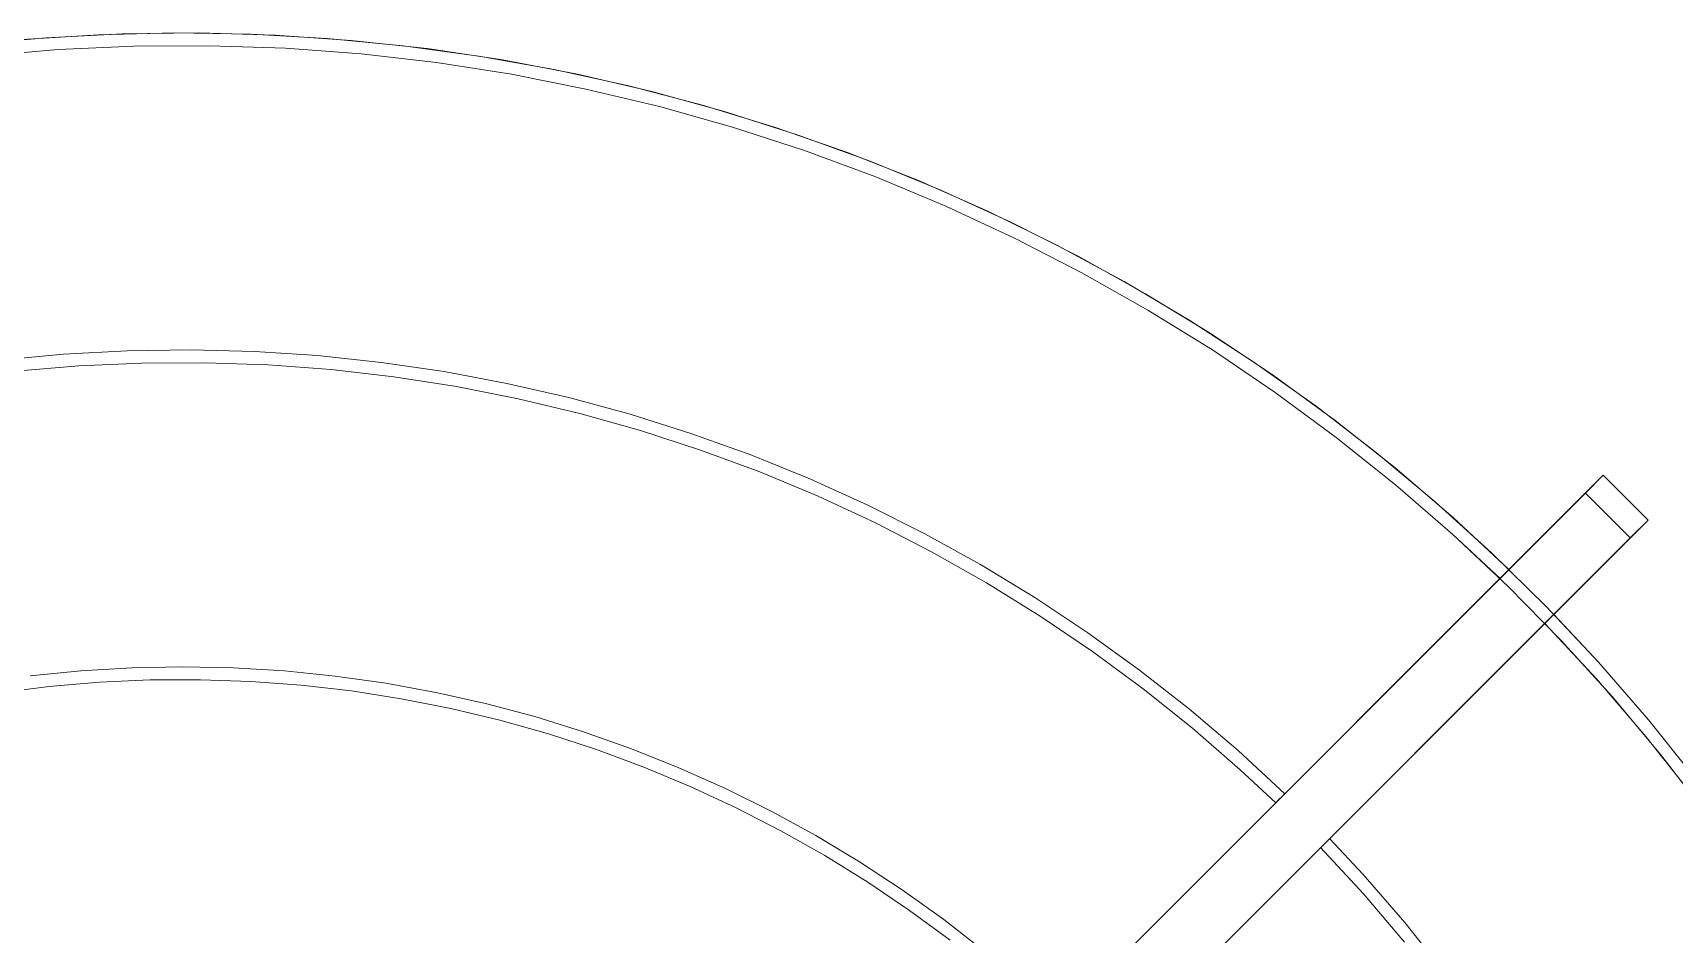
# Model space of a CAD drawing. Header units: millimetres. Extents: x -22227 to 20164, y 15335 to 61747.
# Drawn here: x -6296.9 to -6038.1, y 61405.8 to 61547.9 of the extents above; entities that cross this region are included whole.
import ezdxf

# ---------------------------------------------------------------- set-up
doc = ezdxf.new("R2010")
doc.units = ezdxf.units.MM
doc.layers.add('M-EQPM', color=7, linetype='Continuous', lineweight=5)

# ---------------------------------------------------------------- blocks, each defined once
blk = doc.blocks.new('DanNong_VRV - OD-A-1-1235631-MẶT BẰNG BỐ TRÍ THIẾT BỊ')
at = {"layer": 'M-EQPM'}
for p, q in [((-410.68, 227.11), (-218.35, 419.45)), ((-218.35, 419.45), (-221.18, 416.62)), ((-218.35, 419.45), (-211.28, 412.38)), ((-218.35, 419.45), (-211.28, 412.38)), ((-221.18, 416.62), (-410.68, 227.11)), ((-221.18, 416.62), (-214.1, 409.55)), ((-221.18, 416.62), (-214.1, 409.55)), ((-211.28, 412.38), (-403.61, 220.04)), ((-214.1, 409.55), (-211.28, 412.38)), ((-403.61, 220.04), (-214.1, 409.55))]:
    blk.add_line(p, q, dxfattribs=at)
at = {"layer": 'M-EQPM', "flags": 128}
for points in [[(-203.72, 371.48), (-211.24, 380.89), (-219.13, 389.98), (-227.38, 398.75), (-235.97, 407.19), (-244.89, 415.27), (-254.13, 422.99), (-263.66, 430.34), (-273.49, 437.29), (-283.58, 443.85), (-293.93, 450), (-304.52, 455.74), (-315.33, 461.04), (-326.34, 465.91), (-337.54, 470.33), (-348.9, 474.3), (-360.42, 477.81), (-372.06, 480.87), (-383.82, 483.45), (-395.68, 485.56), (-407.6, 487.19), (-419.59, 488.35), (-431.61, 489.03), (-443.65, 489.22), (-455.68, 488.93), (-467.7, 488.17)], [(-203.72, 371.48), (-211.24, 380.89), (-219.13, 389.98), (-227.38, 398.75), (-235.97, 407.19), (-244.89, 415.27), (-254.13, 422.99), (-263.66, 430.34), (-273.49, 437.29), (-283.58, 443.85), (-293.93, 450), (-304.52, 455.74), (-315.33, 461.04), (-326.34, 465.91), (-337.54, 470.33), (-348.9, 474.3), (-360.42, 477.81), (-372.06, 480.87), (-383.82, 483.45), (-395.68, 485.56), (-407.6, 487.19), (-419.59, 488.35), (-431.61, 489.03), (-443.65, 489.22), (-455.68, 488.93), (-467.7, 488.17)], [(-233.23, 404.57), (-242.04, 412.76), (-251.18, 420.6), (-260.63, 428.06), (-270.37, 435.15), (-280.38, 441.83), (-290.65, 448.11), (-301.16, 453.98), (-311.9, 459.42), (-322.85, 464.42), (-333.99, 468.98), (-345.31, 473.1), (-356.78, 476.76), (-368.39, 479.96), (-380.11, 482.69), (-391.94, 484.95), (-403.84, 486.73), (-415.81, 488.04), (-427.82, 488.86), (-439.86, 489.21), (-451.89, 489.08), (-463.92, 488.46), (-475.91, 487.36)], [(-473.96, 485.56), (-462.04, 486.58), (-450.09, 487.13), (-438.13, 487.19), (-426.18, 486.78), (-414.26, 485.89), (-402.38, 484.52), (-390.56, 482.68), (-378.83, 480.36), (-367.19, 477.58), (-355.68, 474.34), (-344.31, 470.64), (-333.1, 466.49), (-322.06, 461.89), (-311.21, 456.85), (-300.57, 451.39), (-290.16, 445.5), (-279.99, 439.21), (-270.09, 432.51), (-260.46, 425.42), (-251.12, 417.95), (-242.08, 410.11), (-234.64, 403.15)], [(-473.96, 485.56), (-462.04, 486.58), (-450.09, 487.13), (-438.13, 487.19), (-426.18, 486.78), (-414.26, 485.89), (-402.38, 484.52), (-390.56, 482.68), (-378.83, 480.36), (-367.19, 477.58), (-355.68, 474.34), (-344.31, 470.64), (-333.1, 466.49), (-322.06, 461.89), (-311.21, 456.85), (-300.57, 451.39), (-290.16, 445.5), (-279.99, 439.21), (-270.09, 432.51), (-260.46, 425.42), (-251.12, 417.95), (-242.08, 410.11), (-233.37, 401.92), (-224.99, 393.38), (-216.96, 384.52), (-209.29, 375.35), (-202, 365.87)], [(-473.96, 485.56), (-462.04, 486.58), (-450.09, 487.13), (-438.13, 487.19), (-426.18, 486.78), (-414.26, 485.89), (-402.38, 484.52), (-390.56, 482.68), (-378.83, 480.36), (-367.19, 477.58), (-355.68, 474.34), (-344.31, 470.64), (-333.1, 466.49), (-322.06, 461.89), (-311.21, 456.85), (-300.57, 451.39), (-290.16, 445.5), (-279.99, 439.21), (-270.09, 432.51), (-260.46, 425.42), (-251.12, 417.95), (-242.08, 410.11), (-233.37, 401.92), (-224.99, 393.38), (-216.96, 384.52), (-209.29, 375.35), (-202, 365.87)], [(-268.59, 369.21), (-275.96, 376.02), (-283.61, 382.53), (-291.5, 388.72), (-299.64, 394.6), (-308.01, 400.15), (-316.59, 405.36), (-325.38, 410.22), (-334.35, 414.73), (-343.49, 418.87), (-352.79, 422.64), (-362.24, 426.04), (-371.81, 429.06), (-381.5, 431.7), (-391.29, 433.94), (-401.15, 435.79), (-411.09, 437.25), (-421.07, 438.31), (-431.09, 438.96), (-441.13, 439.22), (-451.16, 439.07), (-461.19, 438.53), (-471.18, 437.58)], [(-468.7, 435.84), (-458.77, 436.69), (-448.82, 437.14), (-438.86, 437.2), (-428.91, 436.85), (-418.98, 436.11), (-409.09, 434.97), (-399.24, 433.44), (-389.47, 431.51), (-379.79, 429.2), (-370.2, 426.5), (-360.73, 423.41), (-351.39, 419.96), (-342.2, 416.13), (-333.16, 411.93), (-324.3, 407.38), (-315.63, 402.48), (-307.17, 397.24), (-298.92, 391.66), (-290.9, 385.75), (-283.12, 379.53), (-275.6, 373), (-270, 367.79)], [(-227.57, 396.08), (-219.43, 387.32), (-211.65, 378.24), (-204.23, 368.86), (-197.2, 359.19), (-190.56, 349.24), (-184.32, 339.04)], [(-183.5, 341.58), (-189.84, 351.82), (-196.58, 361.79), (-203.72, 371.48), (-211.24, 380.89), (-219.13, 389.98), (-226.15, 397.5)], [(-316.03, 344.45), (-322.38, 349.38), (-328.92, 354.06), (-335.64, 358.47), (-342.54, 362.6), (-349.59, 366.46), (-356.79, 370.03), (-364.13, 373.32), (-371.6, 376.3), (-379.17, 378.99), (-386.85, 381.37), (-394.62, 383.44), (-402.47, 385.2), (-410.37, 386.64), (-418.33, 387.76), (-426.33, 388.57), (-434.36, 389.06), (-442.4, 389.22), (-450.43, 389.07), (-458.46, 388.59), (-466.46, 387.79)], [(-471.33, 385.12), (-463.44, 386.12), (-455.5, 386.8), (-447.55, 387.16), (-439.59, 387.2), (-431.64, 386.93), (-423.7, 386.33), (-415.8, 385.42), (-407.93, 384.2), (-400.12, 382.66), (-392.38, 380.81), (-384.72, 378.65), (-377.15, 376.19), (-369.69, 373.42), (-362.34, 370.36), (-355.12, 367.01), (-348.04, 363.37), (-341.11, 359.46), (-334.34, 355.26), (-327.75, 350.81), (-321.34, 346.09)], [(-262.93, 360.72), (-256.18, 353.4), (-249.72, 345.82)], [(-243.38, 341.04), (-249.65, 348.88), (-256.23, 356.47), (-261.52, 362.14)]]:
    blk.add_lwpolyline(points, dxfattribs=at)
at = {"layer": 'M-EQPM'}
for points in [[(-234.64, 403.15), (-234.64, 403.15), (-234.62, 403.18), (-234.51, 403.28), (-234.36, 403.44), (-234.16, 403.64), (-233.93, 403.86), (-233.71, 404.08), (-233.51, 404.28), (-233.35, 404.44), (-233.25, 404.54), (-233.23, 404.57), (-233.23, 404.57)], [(-233.23, 404.57), (-233.23, 404.57), (-233.25, 404.54), (-233.35, 404.44), (-233.51, 404.28), (-233.71, 404.08), (-233.93, 403.86), (-234.16, 403.64), (-234.36, 403.44), (-234.51, 403.28), (-234.62, 403.18), (-234.64, 403.15), (-234.64, 403.15)], [(-226.15, 397.5), (-226.16, 397.5), (-226.18, 397.47), (-226.28, 397.37), (-226.44, 397.21), (-226.64, 397.01), (-226.86, 396.79), (-227.08, 396.57), (-227.28, 396.37), (-227.44, 396.21), (-227.55, 396.11), (-227.57, 396.08), (-227.57, 396.08)], [(-227.57, 396.08), (-227.57, 396.08), (-227.55, 396.11), (-227.44, 396.21), (-227.28, 396.37), (-227.08, 396.57), (-226.86, 396.79), (-226.64, 397.01), (-226.44, 397.21), (-226.28, 397.37), (-226.18, 397.47), (-226.16, 397.5), (-226.15, 397.5)], [(-268.59, 369.21), (-268.59, 369.21), (-268.61, 369.18), (-268.71, 369.08), (-268.87, 368.92), (-269.07, 368.72), (-269.29, 368.5), (-269.52, 368.28), (-269.72, 368.08), (-269.88, 367.92), (-269.98, 367.82), (-270, 367.79), (-270, 367.79)], [(-270, 367.79), (-270, 367.79), (-269.98, 367.82), (-269.88, 367.92), (-269.72, 368.08), (-269.52, 368.28), (-269.29, 368.5), (-269.07, 368.72), (-268.87, 368.92), (-268.71, 369.08), (-268.61, 369.18), (-268.59, 369.21), (-268.59, 369.21)], [(-262.93, 360.72), (-262.93, 360.72), (-262.91, 360.74), (-262.8, 360.85), (-262.65, 361.01), (-262.45, 361.21), (-262.22, 361.43), (-262, 361.65), (-261.8, 361.85), (-261.64, 362.01), (-261.54, 362.11), (-261.52, 362.14), (-261.52, 362.14)], [(-261.52, 362.14), (-261.52, 362.14), (-261.54, 362.11), (-261.64, 362.01), (-261.8, 361.85), (-262, 361.65), (-262.22, 361.43), (-262.45, 361.21), (-262.65, 361.01), (-262.8, 360.85), (-262.91, 360.74), (-262.93, 360.72), (-262.93, 360.72)]]:
    blk.add_open_spline(points, degree=3, dxfattribs=at)
blk = doc.blocks.new('DanNong_VRV - OD-A-1-V165-MẶT BẰNG BỐ TRÍ THIẾT BỊ')
at = {"layer": 'M-EQPM'}
for p, q in [((-410.68, 227.11), (-218.35, 419.45)), ((-218.35, 419.45), (-221.18, 416.62)), ((-218.35, 419.45), (-211.28, 412.38)), ((-218.35, 419.45), (-211.28, 412.38)), ((-221.18, 416.62), (-410.68, 227.11)), ((-221.18, 416.62), (-214.1, 409.55)), ((-221.18, 416.62), (-214.1, 409.55)), ((-211.28, 412.38), (-403.61, 220.04)), ((-214.1, 409.55), (-211.28, 412.38)), ((-403.61, 220.04), (-214.1, 409.55))]:
    blk.add_line(p, q, dxfattribs=at)
at = {"layer": 'M-EQPM', "flags": 128}
for points in [[(-203.72, 371.48), (-211.24, 380.89), (-219.13, 389.98), (-227.38, 398.75), (-235.97, 407.19), (-244.89, 415.27), (-254.13, 422.99), (-263.66, 430.34), (-273.49, 437.29), (-283.58, 443.85), (-293.93, 450), (-304.52, 455.74), (-315.33, 461.04), (-326.34, 465.91), (-337.54, 470.33), (-348.9, 474.3), (-360.42, 477.81), (-372.06, 480.87), (-383.82, 483.45), (-395.68, 485.56), (-407.6, 487.19), (-419.59, 488.35), (-431.61, 489.03), (-443.65, 489.22), (-455.68, 488.93), (-467.7, 488.17)], [(-203.72, 371.48), (-211.24, 380.89), (-219.13, 389.98), (-227.38, 398.75), (-235.97, 407.19), (-244.89, 415.27), (-254.13, 422.99), (-263.66, 430.34), (-273.49, 437.29), (-283.58, 443.85), (-293.93, 450), (-304.52, 455.74), (-315.33, 461.04), (-326.34, 465.91), (-337.54, 470.33), (-348.9, 474.3), (-360.42, 477.81), (-372.06, 480.87), (-383.82, 483.45), (-395.68, 485.56), (-407.6, 487.19), (-419.59, 488.35), (-431.61, 489.03), (-443.65, 489.22), (-455.68, 488.93), (-467.7, 488.17)], [(-233.23, 404.57), (-242.04, 412.76), (-251.18, 420.6), (-260.63, 428.06), (-270.37, 435.15), (-280.38, 441.83), (-290.65, 448.11), (-301.16, 453.98), (-311.9, 459.42), (-322.85, 464.42), (-333.99, 468.98), (-345.31, 473.1), (-356.78, 476.76), (-368.39, 479.96), (-380.11, 482.69), (-391.94, 484.95), (-403.84, 486.73), (-415.81, 488.04), (-427.82, 488.86), (-439.86, 489.21), (-451.89, 489.08), (-463.92, 488.46), (-475.91, 487.36)], [(-473.96, 485.56), (-462.04, 486.58), (-450.09, 487.13), (-438.13, 487.19), (-426.18, 486.78), (-414.26, 485.89), (-402.38, 484.52), (-390.56, 482.68), (-378.83, 480.36), (-367.19, 477.58), (-355.68, 474.34), (-344.31, 470.64), (-333.1, 466.49), (-322.06, 461.89), (-311.21, 456.85), (-300.57, 451.39), (-290.16, 445.5), (-279.99, 439.21), (-270.09, 432.51), (-260.46, 425.42), (-251.12, 417.95), (-242.08, 410.11), (-234.64, 403.15)], [(-473.96, 485.56), (-462.04, 486.58), (-450.09, 487.13), (-438.13, 487.19), (-426.18, 486.78), (-414.26, 485.89), (-402.38, 484.52), (-390.56, 482.68), (-378.83, 480.36), (-367.19, 477.58), (-355.68, 474.34), (-344.31, 470.64), (-333.1, 466.49), (-322.06, 461.89), (-311.21, 456.85), (-300.57, 451.39), (-290.16, 445.5), (-279.99, 439.21), (-270.09, 432.51), (-260.46, 425.42), (-251.12, 417.95), (-242.08, 410.11), (-233.37, 401.92), (-224.99, 393.38), (-216.96, 384.52), (-209.29, 375.35), (-202, 365.87)], [(-473.96, 485.56), (-462.04, 486.58), (-450.09, 487.13), (-438.13, 487.19), (-426.18, 486.78), (-414.26, 485.89), (-402.38, 484.52), (-390.56, 482.68), (-378.83, 480.36), (-367.19, 477.58), (-355.68, 474.34), (-344.31, 470.64), (-333.1, 466.49), (-322.06, 461.89), (-311.21, 456.85), (-300.57, 451.39), (-290.16, 445.5), (-279.99, 439.21), (-270.09, 432.51), (-260.46, 425.42), (-251.12, 417.95), (-242.08, 410.11), (-233.37, 401.92), (-224.99, 393.38), (-216.96, 384.52), (-209.29, 375.35), (-202, 365.87)], [(-268.59, 369.21), (-275.96, 376.02), (-283.61, 382.53), (-291.5, 388.72), (-299.64, 394.6), (-308.01, 400.15), (-316.59, 405.36), (-325.38, 410.22), (-334.35, 414.73), (-343.49, 418.87), (-352.79, 422.64), (-362.24, 426.04), (-371.81, 429.06), (-381.5, 431.7), (-391.29, 433.94), (-401.15, 435.79), (-411.09, 437.25), (-421.07, 438.31), (-431.09, 438.96), (-441.13, 439.22), (-451.16, 439.07), (-461.19, 438.53), (-471.18, 437.58)], [(-468.7, 435.84), (-458.77, 436.69), (-448.82, 437.14), (-438.86, 437.2), (-428.91, 436.85), (-418.98, 436.11), (-409.09, 434.97), (-399.24, 433.44), (-389.47, 431.51), (-379.79, 429.2), (-370.2, 426.5), (-360.73, 423.41), (-351.39, 419.96), (-342.2, 416.13), (-333.16, 411.93), (-324.3, 407.38), (-315.63, 402.48), (-307.17, 397.24), (-298.92, 391.66), (-290.9, 385.75), (-283.12, 379.53), (-275.6, 373), (-270, 367.79)], [(-227.57, 396.08), (-219.43, 387.32), (-211.65, 378.24), (-204.23, 368.86), (-197.2, 359.19), (-190.56, 349.24), (-184.32, 339.04)], [(-183.5, 341.58), (-189.84, 351.82), (-196.58, 361.79), (-203.72, 371.48), (-211.24, 380.89), (-219.13, 389.98), (-226.15, 397.5)], [(-316.03, 344.45), (-322.38, 349.38), (-328.92, 354.06), (-335.64, 358.47), (-342.54, 362.6), (-349.59, 366.46), (-356.79, 370.03), (-364.13, 373.32), (-371.6, 376.3), (-379.17, 378.99), (-386.85, 381.37), (-394.62, 383.44), (-402.47, 385.2), (-410.37, 386.64), (-418.33, 387.76), (-426.33, 388.57), (-434.36, 389.06), (-442.4, 389.22), (-450.43, 389.07), (-458.46, 388.59), (-466.46, 387.79)], [(-471.33, 385.12), (-463.44, 386.12), (-455.5, 386.8), (-447.55, 387.16), (-439.59, 387.2), (-431.64, 386.93), (-423.7, 386.33), (-415.8, 385.42), (-407.93, 384.2), (-400.12, 382.66), (-392.38, 380.81), (-384.72, 378.65), (-377.15, 376.19), (-369.69, 373.42), (-362.34, 370.36), (-355.12, 367.01), (-348.04, 363.37), (-341.11, 359.46), (-334.34, 355.26), (-327.75, 350.81), (-321.34, 346.09)], [(-262.93, 360.72), (-256.18, 353.4), (-249.72, 345.82)], [(-243.38, 341.04), (-249.65, 348.88), (-256.23, 356.47), (-261.52, 362.14)]]:
    blk.add_lwpolyline(points, dxfattribs=at)
at = {"layer": 'M-EQPM'}
for points in [[(-234.64, 403.15), (-234.64, 403.15), (-234.62, 403.18), (-234.51, 403.28), (-234.36, 403.44), (-234.16, 403.64), (-233.93, 403.86), (-233.71, 404.08), (-233.51, 404.28), (-233.35, 404.44), (-233.25, 404.54), (-233.23, 404.57), (-233.23, 404.57)], [(-233.23, 404.57), (-233.23, 404.57), (-233.25, 404.54), (-233.35, 404.44), (-233.51, 404.28), (-233.71, 404.08), (-233.93, 403.86), (-234.16, 403.64), (-234.36, 403.44), (-234.51, 403.28), (-234.62, 403.18), (-234.64, 403.15), (-234.64, 403.15)], [(-226.15, 397.5), (-226.16, 397.5), (-226.18, 397.47), (-226.28, 397.37), (-226.44, 397.21), (-226.64, 397.01), (-226.86, 396.79), (-227.08, 396.57), (-227.28, 396.37), (-227.44, 396.21), (-227.55, 396.11), (-227.57, 396.08), (-227.57, 396.08)], [(-227.57, 396.08), (-227.57, 396.08), (-227.55, 396.11), (-227.44, 396.21), (-227.28, 396.37), (-227.08, 396.57), (-226.86, 396.79), (-226.64, 397.01), (-226.44, 397.21), (-226.28, 397.37), (-226.18, 397.47), (-226.16, 397.5), (-226.15, 397.5)], [(-268.59, 369.21), (-268.59, 369.21), (-268.61, 369.18), (-268.71, 369.08), (-268.87, 368.92), (-269.07, 368.72), (-269.29, 368.5), (-269.52, 368.28), (-269.72, 368.08), (-269.88, 367.92), (-269.98, 367.82), (-270, 367.79), (-270, 367.79)], [(-270, 367.79), (-270, 367.79), (-269.98, 367.82), (-269.88, 367.92), (-269.72, 368.08), (-269.52, 368.28), (-269.29, 368.5), (-269.07, 368.72), (-268.87, 368.92), (-268.71, 369.08), (-268.61, 369.18), (-268.59, 369.21), (-268.59, 369.21)], [(-262.93, 360.72), (-262.93, 360.72), (-262.91, 360.74), (-262.8, 360.85), (-262.65, 361.01), (-262.45, 361.21), (-262.22, 361.43), (-262, 361.65), (-261.8, 361.85), (-261.64, 362.01), (-261.54, 362.11), (-261.52, 362.14), (-261.52, 362.14)], [(-261.52, 362.14), (-261.52, 362.14), (-261.54, 362.11), (-261.64, 362.01), (-261.8, 361.85), (-262, 361.65), (-262.22, 361.43), (-262.45, 361.21), (-262.65, 361.01), (-262.8, 360.85), (-262.91, 360.74), (-262.93, 360.72), (-262.93, 360.72)]]:
    blk.add_open_spline(points, degree=3, dxfattribs=at)
blk = doc.blocks.new('DanNong_VRV - OD-A-1-V174-MẶT BẰNG BỐ TRÍ THIẾT BỊ')
at = {"layer": 'M-EQPM'}
for p, q in [((-410.68, 227.11), (-218.35, 419.45)), ((-410.68, 227.11), (-218.35, 419.45)), ((-218.35, 419.45), (-221.18, 416.62)), ((-218.35, 419.45), (-221.18, 416.62)), ((-218.35, 419.45), (-211.28, 412.38)), ((-218.35, 419.45), (-211.28, 412.38)), ((-218.35, 419.45), (-211.28, 412.38)), ((-218.35, 419.45), (-211.28, 412.38)), ((-221.18, 416.62), (-410.68, 227.11)), ((-221.18, 416.62), (-410.68, 227.11)), ((-221.18, 416.62), (-214.1, 409.55)), ((-221.18, 416.62), (-214.1, 409.55)), ((-221.18, 416.62), (-214.1, 409.55)), ((-221.18, 416.62), (-214.1, 409.55)), ((-211.28, 412.38), (-403.61, 220.04)), ((-211.28, 412.38), (-403.61, 220.04)), ((-214.1, 409.55), (-211.28, 412.38)), ((-214.1, 409.55), (-211.28, 412.38)), ((-403.61, 220.04), (-214.1, 409.55)), ((-403.61, 220.04), (-214.1, 409.55))]:
    blk.add_line(p, q, dxfattribs=at)
at = {"layer": 'M-EQPM', "flags": 128}
for points in [[(-203.72, 371.48), (-211.24, 380.89), (-219.13, 389.98), (-227.38, 398.75), (-235.97, 407.19), (-244.89, 415.27), (-254.13, 422.99), (-263.66, 430.34), (-273.49, 437.29), (-283.58, 443.85), (-293.93, 450), (-304.52, 455.74), (-315.33, 461.04), (-326.34, 465.91), (-337.54, 470.33), (-348.9, 474.3), (-360.42, 477.81), (-372.06, 480.87), (-383.82, 483.45), (-395.68, 485.56), (-407.6, 487.19), (-419.59, 488.35), (-431.61, 489.03), (-443.65, 489.22), (-455.68, 488.93), (-467.7, 488.17)], [(-203.72, 371.48), (-211.24, 380.89), (-219.13, 389.98), (-227.38, 398.75), (-235.97, 407.19), (-244.89, 415.27), (-254.13, 422.99), (-263.66, 430.34), (-273.49, 437.29), (-283.58, 443.85), (-293.93, 450), (-304.52, 455.74), (-315.33, 461.04), (-326.34, 465.91), (-337.54, 470.33), (-348.9, 474.3), (-360.42, 477.81), (-372.06, 480.87), (-383.82, 483.45), (-395.68, 485.56), (-407.6, 487.19), (-419.59, 488.35), (-431.61, 489.03), (-443.65, 489.22), (-455.68, 488.93), (-467.7, 488.17)], [(-203.72, 371.48), (-211.24, 380.89), (-219.13, 389.98), (-227.38, 398.75), (-235.97, 407.19), (-244.89, 415.27), (-254.13, 422.99), (-263.66, 430.34), (-273.49, 437.29), (-283.58, 443.85), (-293.93, 450), (-304.52, 455.74), (-315.33, 461.04), (-326.34, 465.91), (-337.54, 470.33), (-348.9, 474.3), (-360.42, 477.81), (-372.06, 480.87), (-383.82, 483.45), (-395.68, 485.56), (-407.6, 487.19), (-419.59, 488.35), (-431.61, 489.03), (-443.65, 489.22), (-455.68, 488.93), (-467.7, 488.17)], [(-203.72, 371.48), (-211.24, 380.89), (-219.13, 389.98), (-227.38, 398.75), (-235.97, 407.19), (-244.89, 415.27), (-254.13, 422.99), (-263.66, 430.34), (-273.49, 437.29), (-283.58, 443.85), (-293.93, 450), (-304.52, 455.74), (-315.33, 461.04), (-326.34, 465.91), (-337.54, 470.33), (-348.9, 474.3), (-360.42, 477.81), (-372.06, 480.87), (-383.82, 483.45), (-395.68, 485.56), (-407.6, 487.19), (-419.59, 488.35), (-431.61, 489.03), (-443.65, 489.22), (-455.68, 488.93), (-467.7, 488.17)], [(-233.23, 404.57), (-242.04, 412.76), (-251.18, 420.6), (-260.63, 428.06), (-270.37, 435.15), (-280.38, 441.83), (-290.65, 448.11), (-301.16, 453.98), (-311.9, 459.42), (-322.85, 464.42), (-333.99, 468.98), (-345.31, 473.1), (-356.78, 476.76), (-368.39, 479.96), (-380.11, 482.69), (-391.94, 484.95), (-403.84, 486.73), (-415.81, 488.04), (-427.82, 488.86), (-439.86, 489.21), (-451.89, 489.08), (-463.92, 488.46), (-475.91, 487.36)], [(-233.23, 404.57), (-242.04, 412.76), (-251.18, 420.6), (-260.63, 428.06), (-270.37, 435.15), (-280.38, 441.83), (-290.65, 448.11), (-301.16, 453.98), (-311.9, 459.42), (-322.85, 464.42), (-333.99, 468.98), (-345.31, 473.1), (-356.78, 476.76), (-368.39, 479.96), (-380.11, 482.69), (-391.94, 484.95), (-403.84, 486.73), (-415.81, 488.04), (-427.82, 488.86), (-439.86, 489.21), (-451.89, 489.08), (-463.92, 488.46), (-475.91, 487.36)], [(-473.96, 485.56), (-462.04, 486.58), (-450.09, 487.13), (-438.13, 487.19), (-426.18, 486.78), (-414.26, 485.89), (-402.38, 484.52), (-390.56, 482.68), (-378.83, 480.36), (-367.19, 477.58), (-355.68, 474.34), (-344.31, 470.64), (-333.1, 466.49), (-322.06, 461.89), (-311.21, 456.85), (-300.57, 451.39), (-290.16, 445.5), (-279.99, 439.21), (-270.09, 432.51), (-260.46, 425.42), (-251.12, 417.95), (-242.08, 410.11), (-234.64, 403.15)], [(-473.96, 485.56), (-462.04, 486.58), (-450.09, 487.13), (-438.13, 487.19), (-426.18, 486.78), (-414.26, 485.89), (-402.38, 484.52), (-390.56, 482.68), (-378.83, 480.36), (-367.19, 477.58), (-355.68, 474.34), (-344.31, 470.64), (-333.1, 466.49), (-322.06, 461.89), (-311.21, 456.85), (-300.57, 451.39), (-290.16, 445.5), (-279.99, 439.21), (-270.09, 432.51), (-260.46, 425.42), (-251.12, 417.95), (-242.08, 410.11), (-233.37, 401.92), (-224.99, 393.38), (-216.96, 384.52), (-209.29, 375.35), (-202, 365.87)], [(-473.96, 485.56), (-462.04, 486.58), (-450.09, 487.13), (-438.13, 487.19), (-426.18, 486.78), (-414.26, 485.89), (-402.38, 484.52), (-390.56, 482.68), (-378.83, 480.36), (-367.19, 477.58), (-355.68, 474.34), (-344.31, 470.64), (-333.1, 466.49), (-322.06, 461.89), (-311.21, 456.85), (-300.57, 451.39), (-290.16, 445.5), (-279.99, 439.21), (-270.09, 432.51), (-260.46, 425.42), (-251.12, 417.95), (-242.08, 410.11), (-233.37, 401.92), (-224.99, 393.38), (-216.96, 384.52), (-209.29, 375.35), (-202, 365.87)], [(-473.96, 485.56), (-462.04, 486.58), (-450.09, 487.13), (-438.13, 487.19), (-426.18, 486.78), (-414.26, 485.89), (-402.38, 484.52), (-390.56, 482.68), (-378.83, 480.36), (-367.19, 477.58), (-355.68, 474.34), (-344.31, 470.64), (-333.1, 466.49), (-322.06, 461.89), (-311.21, 456.85), (-300.57, 451.39), (-290.16, 445.5), (-279.99, 439.21), (-270.09, 432.51), (-260.46, 425.42), (-251.12, 417.95), (-242.08, 410.11), (-234.64, 403.15)], [(-473.96, 485.56), (-462.04, 486.58), (-450.09, 487.13), (-438.13, 487.19), (-426.18, 486.78), (-414.26, 485.89), (-402.38, 484.52), (-390.56, 482.68), (-378.83, 480.36), (-367.19, 477.58), (-355.68, 474.34), (-344.31, 470.64), (-333.1, 466.49), (-322.06, 461.89), (-311.21, 456.85), (-300.57, 451.39), (-290.16, 445.5), (-279.99, 439.21), (-270.09, 432.51), (-260.46, 425.42), (-251.12, 417.95), (-242.08, 410.11), (-233.37, 401.92), (-224.99, 393.38), (-216.96, 384.52), (-209.29, 375.35), (-202, 365.87)], [(-473.96, 485.56), (-462.04, 486.58), (-450.09, 487.13), (-438.13, 487.19), (-426.18, 486.78), (-414.26, 485.89), (-402.38, 484.52), (-390.56, 482.68), (-378.83, 480.36), (-367.19, 477.58), (-355.68, 474.34), (-344.31, 470.64), (-333.1, 466.49), (-322.06, 461.89), (-311.21, 456.85), (-300.57, 451.39), (-290.16, 445.5), (-279.99, 439.21), (-270.09, 432.51), (-260.46, 425.42), (-251.12, 417.95), (-242.08, 410.11), (-233.37, 401.92), (-224.99, 393.38), (-216.96, 384.52), (-209.29, 375.35), (-202, 365.87)], [(-268.59, 369.21), (-275.96, 376.02), (-283.61, 382.53), (-291.5, 388.72), (-299.64, 394.6), (-308.01, 400.15), (-316.59, 405.36), (-325.38, 410.22), (-334.35, 414.73), (-343.49, 418.87), (-352.79, 422.64), (-362.24, 426.04), (-371.81, 429.06), (-381.5, 431.7), (-391.29, 433.94), (-401.15, 435.79), (-411.09, 437.25), (-421.07, 438.31), (-431.09, 438.96), (-441.13, 439.22), (-451.16, 439.07), (-461.19, 438.53), (-471.18, 437.58)], [(-268.59, 369.21), (-275.96, 376.02), (-283.61, 382.53), (-291.5, 388.72), (-299.64, 394.6), (-308.01, 400.15), (-316.59, 405.36), (-325.38, 410.22), (-334.35, 414.73), (-343.49, 418.87), (-352.79, 422.64), (-362.24, 426.04), (-371.81, 429.06), (-381.5, 431.7), (-391.29, 433.94), (-401.15, 435.79), (-411.09, 437.25), (-421.07, 438.31), (-431.09, 438.96), (-441.13, 439.22), (-451.16, 439.07), (-461.19, 438.53), (-471.18, 437.58)], [(-468.7, 435.84), (-458.77, 436.69), (-448.82, 437.14), (-438.86, 437.2), (-428.91, 436.85), (-418.98, 436.11), (-409.09, 434.97), (-399.24, 433.44), (-389.47, 431.51), (-379.79, 429.2), (-370.2, 426.5), (-360.73, 423.41), (-351.39, 419.96), (-342.2, 416.13), (-333.16, 411.93), (-324.3, 407.38), (-315.63, 402.48), (-307.17, 397.24), (-298.92, 391.66), (-290.9, 385.75), (-283.12, 379.53), (-275.6, 373), (-270, 367.79)], [(-468.7, 435.84), (-458.77, 436.69), (-448.82, 437.14), (-438.86, 437.2), (-428.91, 436.85), (-418.98, 436.11), (-409.09, 434.97), (-399.24, 433.44), (-389.47, 431.51), (-379.79, 429.2), (-370.2, 426.5), (-360.73, 423.41), (-351.39, 419.96), (-342.2, 416.13), (-333.16, 411.93), (-324.3, 407.38), (-315.63, 402.48), (-307.17, 397.24), (-298.92, 391.66), (-290.9, 385.75), (-283.12, 379.53), (-275.6, 373), (-270, 367.79)], [(-227.57, 396.08), (-219.43, 387.32), (-211.65, 378.24), (-204.23, 368.86), (-197.2, 359.19), (-190.56, 349.24), (-184.32, 339.04)], [(-227.57, 396.08), (-219.43, 387.32), (-211.65, 378.24), (-204.23, 368.86), (-197.2, 359.19), (-190.56, 349.24), (-184.32, 339.04)], [(-183.5, 341.58), (-189.84, 351.82), (-196.58, 361.79), (-203.72, 371.48), (-211.24, 380.89), (-219.13, 389.98), (-226.15, 397.5)], [(-183.5, 341.58), (-189.84, 351.82), (-196.58, 361.79), (-203.72, 371.48), (-211.24, 380.89), (-219.13, 389.98), (-226.15, 397.5)], [(-316.03, 344.45), (-322.38, 349.38), (-328.92, 354.06), (-335.64, 358.47), (-342.54, 362.6), (-349.59, 366.46), (-356.79, 370.03), (-364.13, 373.32), (-371.6, 376.3), (-379.17, 378.99), (-386.85, 381.37), (-394.62, 383.44), (-402.47, 385.2), (-410.37, 386.64), (-418.33, 387.76), (-426.33, 388.57), (-434.36, 389.06), (-442.4, 389.22), (-450.43, 389.07), (-458.46, 388.59), (-466.46, 387.79)], [(-316.03, 344.45), (-322.38, 349.38), (-328.92, 354.06), (-335.64, 358.47), (-342.54, 362.6), (-349.59, 366.46), (-356.79, 370.03), (-364.13, 373.32), (-371.6, 376.3), (-379.17, 378.99), (-386.85, 381.37), (-394.62, 383.44), (-402.47, 385.2), (-410.37, 386.64), (-418.33, 387.76), (-426.33, 388.57), (-434.36, 389.06), (-442.4, 389.22), (-450.43, 389.07), (-458.46, 388.59), (-466.46, 387.79)], [(-471.33, 385.12), (-463.44, 386.12), (-455.5, 386.8), (-447.55, 387.16), (-439.59, 387.2), (-431.64, 386.93), (-423.7, 386.33), (-415.8, 385.42), (-407.93, 384.2), (-400.12, 382.66), (-392.38, 380.81), (-384.72, 378.65), (-377.15, 376.19), (-369.69, 373.42), (-362.34, 370.36), (-355.12, 367.01), (-348.04, 363.37), (-341.11, 359.46), (-334.34, 355.26), (-327.75, 350.81), (-321.34, 346.09)], [(-471.33, 385.12), (-463.44, 386.12), (-455.5, 386.8), (-447.55, 387.16), (-439.59, 387.2), (-431.64, 386.93), (-423.7, 386.33), (-415.8, 385.42), (-407.93, 384.2), (-400.12, 382.66), (-392.38, 380.81), (-384.72, 378.65), (-377.15, 376.19), (-369.69, 373.42), (-362.34, 370.36), (-355.12, 367.01), (-348.04, 363.37), (-341.11, 359.46), (-334.34, 355.26), (-327.75, 350.81), (-321.34, 346.09)], [(-262.93, 360.72), (-256.18, 353.4), (-249.72, 345.82)], [(-262.93, 360.72), (-256.18, 353.4), (-249.72, 345.82)], [(-243.38, 341.04), (-249.65, 348.88), (-256.23, 356.47), (-261.52, 362.14)], [(-243.38, 341.04), (-249.65, 348.88), (-256.23, 356.47), (-261.52, 362.14)]]:
    blk.add_lwpolyline(points, dxfattribs=at)
at = {"layer": 'M-EQPM'}
for points in [[(-234.64, 403.15), (-234.64, 403.15), (-234.62, 403.18), (-234.51, 403.28), (-234.36, 403.44), (-234.16, 403.64), (-233.93, 403.86), (-233.71, 404.08), (-233.51, 404.28), (-233.35, 404.44), (-233.25, 404.54), (-233.23, 404.57), (-233.23, 404.57)], [(-233.23, 404.57), (-233.23, 404.57), (-233.25, 404.54), (-233.35, 404.44), (-233.51, 404.28), (-233.71, 404.08), (-233.93, 403.86), (-234.16, 403.64), (-234.36, 403.44), (-234.51, 403.28), (-234.62, 403.18), (-234.64, 403.15), (-234.64, 403.15)], [(-234.64, 403.15), (-234.64, 403.15), (-234.62, 403.18), (-234.51, 403.28), (-234.36, 403.44), (-234.16, 403.64), (-233.93, 403.86), (-233.71, 404.08), (-233.51, 404.28), (-233.35, 404.44), (-233.25, 404.54), (-233.23, 404.57), (-233.23, 404.57)], [(-233.23, 404.57), (-233.23, 404.57), (-233.25, 404.54), (-233.35, 404.44), (-233.51, 404.28), (-233.71, 404.08), (-233.93, 403.86), (-234.16, 403.64), (-234.36, 403.44), (-234.51, 403.28), (-234.62, 403.18), (-234.64, 403.15), (-234.64, 403.15)], [(-226.15, 397.5), (-226.16, 397.5), (-226.18, 397.47), (-226.28, 397.37), (-226.44, 397.21), (-226.64, 397.01), (-226.86, 396.79), (-227.08, 396.57), (-227.28, 396.37), (-227.44, 396.21), (-227.55, 396.11), (-227.57, 396.08), (-227.57, 396.08)], [(-227.57, 396.08), (-227.57, 396.08), (-227.55, 396.11), (-227.44, 396.21), (-227.28, 396.37), (-227.08, 396.57), (-226.86, 396.79), (-226.64, 397.01), (-226.44, 397.21), (-226.28, 397.37), (-226.18, 397.47), (-226.16, 397.5), (-226.15, 397.5)], [(-226.15, 397.5), (-226.16, 397.5), (-226.18, 397.47), (-226.28, 397.37), (-226.44, 397.21), (-226.64, 397.01), (-226.86, 396.79), (-227.08, 396.57), (-227.28, 396.37), (-227.44, 396.21), (-227.55, 396.11), (-227.57, 396.08), (-227.57, 396.08)], [(-227.57, 396.08), (-227.57, 396.08), (-227.55, 396.11), (-227.44, 396.21), (-227.28, 396.37), (-227.08, 396.57), (-226.86, 396.79), (-226.64, 397.01), (-226.44, 397.21), (-226.28, 397.37), (-226.18, 397.47), (-226.16, 397.5), (-226.15, 397.5)], [(-268.59, 369.21), (-268.59, 369.21), (-268.61, 369.18), (-268.71, 369.08), (-268.87, 368.92), (-269.07, 368.72), (-269.29, 368.5), (-269.52, 368.28), (-269.72, 368.08), (-269.88, 367.92), (-269.98, 367.82), (-270, 367.79), (-270, 367.79)], [(-270, 367.79), (-270, 367.79), (-269.98, 367.82), (-269.88, 367.92), (-269.72, 368.08), (-269.52, 368.28), (-269.29, 368.5), (-269.07, 368.72), (-268.87, 368.92), (-268.71, 369.08), (-268.61, 369.18), (-268.59, 369.21), (-268.59, 369.21)], [(-268.59, 369.21), (-268.59, 369.21), (-268.61, 369.18), (-268.71, 369.08), (-268.87, 368.92), (-269.07, 368.72), (-269.29, 368.5), (-269.52, 368.28), (-269.72, 368.08), (-269.88, 367.92), (-269.98, 367.82), (-270, 367.79), (-270, 367.79)], [(-270, 367.79), (-270, 367.79), (-269.98, 367.82), (-269.88, 367.92), (-269.72, 368.08), (-269.52, 368.28), (-269.29, 368.5), (-269.07, 368.72), (-268.87, 368.92), (-268.71, 369.08), (-268.61, 369.18), (-268.59, 369.21), (-268.59, 369.21)], [(-262.93, 360.72), (-262.93, 360.72), (-262.91, 360.74), (-262.8, 360.85), (-262.65, 361.01), (-262.45, 361.21), (-262.22, 361.43), (-262, 361.65), (-261.8, 361.85), (-261.64, 362.01), (-261.54, 362.11), (-261.52, 362.14), (-261.52, 362.14)], [(-261.52, 362.14), (-261.52, 362.14), (-261.54, 362.11), (-261.64, 362.01), (-261.8, 361.85), (-262, 361.65), (-262.22, 361.43), (-262.45, 361.21), (-262.65, 361.01), (-262.8, 360.85), (-262.91, 360.74), (-262.93, 360.72), (-262.93, 360.72)], [(-262.93, 360.72), (-262.93, 360.72), (-262.91, 360.74), (-262.8, 360.85), (-262.65, 361.01), (-262.45, 361.21), (-262.22, 361.43), (-262, 361.65), (-261.8, 361.85), (-261.64, 362.01), (-261.54, 362.11), (-261.52, 362.14), (-261.52, 362.14)], [(-261.52, 362.14), (-261.52, 362.14), (-261.54, 362.11), (-261.64, 362.01), (-261.8, 361.85), (-262, 361.65), (-262.22, 361.43), (-262.45, 361.21), (-262.65, 361.01), (-262.8, 360.85), (-262.91, 360.74), (-262.93, 360.72), (-262.93, 360.72)]]:
    blk.add_open_spline(points, degree=3, dxfattribs=at)
blk = doc.blocks.new('DanNong_VRV - OD-A-1-V179-MẶT BẰNG BỐ TRÍ THIẾT BỊ')
at = {"layer": 'M-EQPM'}
for p, q in [((-410.68, 227.11), (-218.35, 419.45)), ((-410.68, 227.11), (-218.35, 419.45)), ((-218.35, 419.45), (-221.18, 416.62)), ((-218.35, 419.45), (-221.18, 416.62)), ((-218.35, 419.45), (-211.28, 412.38)), ((-218.35, 419.45), (-211.28, 412.38)), ((-218.35, 419.45), (-211.28, 412.38)), ((-218.35, 419.45), (-211.28, 412.38)), ((-221.18, 416.62), (-410.68, 227.11)), ((-221.18, 416.62), (-410.68, 227.11)), ((-221.18, 416.62), (-214.1, 409.55)), ((-221.18, 416.62), (-214.1, 409.55)), ((-221.18, 416.62), (-214.1, 409.55)), ((-221.18, 416.62), (-214.1, 409.55)), ((-211.28, 412.38), (-403.61, 220.04)), ((-211.28, 412.38), (-403.61, 220.04)), ((-214.1, 409.55), (-211.28, 412.38)), ((-214.1, 409.55), (-211.28, 412.38)), ((-403.61, 220.04), (-214.1, 409.55)), ((-403.61, 220.04), (-214.1, 409.55))]:
    blk.add_line(p, q, dxfattribs=at)
at = {"layer": 'M-EQPM', "flags": 128}
for points in [[(-203.72, 371.48), (-211.24, 380.89), (-219.13, 389.98), (-227.38, 398.75), (-235.97, 407.19), (-244.89, 415.27), (-254.13, 422.99), (-263.66, 430.34), (-273.49, 437.29), (-283.58, 443.85), (-293.93, 450), (-304.52, 455.74), (-315.33, 461.04), (-326.34, 465.91), (-337.54, 470.33), (-348.9, 474.3), (-360.42, 477.81), (-372.06, 480.87), (-383.82, 483.45), (-395.68, 485.56), (-407.6, 487.19), (-419.59, 488.35), (-431.61, 489.03), (-443.65, 489.22), (-455.68, 488.93), (-467.7, 488.17)], [(-203.72, 371.48), (-211.24, 380.89), (-219.13, 389.98), (-227.38, 398.75), (-235.97, 407.19), (-244.89, 415.27), (-254.13, 422.99), (-263.66, 430.34), (-273.49, 437.29), (-283.58, 443.85), (-293.93, 450), (-304.52, 455.74), (-315.33, 461.04), (-326.34, 465.91), (-337.54, 470.33), (-348.9, 474.3), (-360.42, 477.81), (-372.06, 480.87), (-383.82, 483.45), (-395.68, 485.56), (-407.6, 487.19), (-419.59, 488.35), (-431.61, 489.03), (-443.65, 489.22), (-455.68, 488.93), (-467.7, 488.17)], [(-203.72, 371.48), (-211.24, 380.89), (-219.13, 389.98), (-227.38, 398.75), (-235.97, 407.19), (-244.89, 415.27), (-254.13, 422.99), (-263.66, 430.34), (-273.49, 437.29), (-283.58, 443.85), (-293.93, 450), (-304.52, 455.74), (-315.33, 461.04), (-326.34, 465.91), (-337.54, 470.33), (-348.9, 474.3), (-360.42, 477.81), (-372.06, 480.87), (-383.82, 483.45), (-395.68, 485.56), (-407.6, 487.19), (-419.59, 488.35), (-431.61, 489.03), (-443.65, 489.22), (-455.68, 488.93), (-467.7, 488.17)], [(-203.72, 371.48), (-211.24, 380.89), (-219.13, 389.98), (-227.38, 398.75), (-235.97, 407.19), (-244.89, 415.27), (-254.13, 422.99), (-263.66, 430.34), (-273.49, 437.29), (-283.58, 443.85), (-293.93, 450), (-304.52, 455.74), (-315.33, 461.04), (-326.34, 465.91), (-337.54, 470.33), (-348.9, 474.3), (-360.42, 477.81), (-372.06, 480.87), (-383.82, 483.45), (-395.68, 485.56), (-407.6, 487.19), (-419.59, 488.35), (-431.61, 489.03), (-443.65, 489.22), (-455.68, 488.93), (-467.7, 488.17)], [(-233.23, 404.57), (-242.04, 412.76), (-251.18, 420.6), (-260.63, 428.06), (-270.37, 435.15), (-280.38, 441.83), (-290.65, 448.11), (-301.16, 453.98), (-311.9, 459.42), (-322.85, 464.42), (-333.99, 468.98), (-345.31, 473.1), (-356.78, 476.76), (-368.39, 479.96), (-380.11, 482.69), (-391.94, 484.95), (-403.84, 486.73), (-415.81, 488.04), (-427.82, 488.86), (-439.86, 489.21), (-451.89, 489.08), (-463.92, 488.46), (-475.91, 487.36)], [(-233.23, 404.57), (-242.04, 412.76), (-251.18, 420.6), (-260.63, 428.06), (-270.37, 435.15), (-280.38, 441.83), (-290.65, 448.11), (-301.16, 453.98), (-311.9, 459.42), (-322.85, 464.42), (-333.99, 468.98), (-345.31, 473.1), (-356.78, 476.76), (-368.39, 479.96), (-380.11, 482.69), (-391.94, 484.95), (-403.84, 486.73), (-415.81, 488.04), (-427.82, 488.86), (-439.86, 489.21), (-451.89, 489.08), (-463.92, 488.46), (-475.91, 487.36)], [(-473.96, 485.56), (-462.04, 486.58), (-450.09, 487.13), (-438.13, 487.19), (-426.18, 486.78), (-414.26, 485.89), (-402.38, 484.52), (-390.56, 482.68), (-378.83, 480.36), (-367.19, 477.58), (-355.68, 474.34), (-344.31, 470.64), (-333.1, 466.49), (-322.06, 461.89), (-311.21, 456.85), (-300.57, 451.39), (-290.16, 445.5), (-279.99, 439.21), (-270.09, 432.51), (-260.46, 425.42), (-251.12, 417.95), (-242.08, 410.11), (-234.64, 403.15)], [(-473.96, 485.56), (-462.04, 486.58), (-450.09, 487.13), (-438.13, 487.19), (-426.18, 486.78), (-414.26, 485.89), (-402.38, 484.52), (-390.56, 482.68), (-378.83, 480.36), (-367.19, 477.58), (-355.68, 474.34), (-344.31, 470.64), (-333.1, 466.49), (-322.06, 461.89), (-311.21, 456.85), (-300.57, 451.39), (-290.16, 445.5), (-279.99, 439.21), (-270.09, 432.51), (-260.46, 425.42), (-251.12, 417.95), (-242.08, 410.11), (-233.37, 401.92), (-224.99, 393.38), (-216.96, 384.52), (-209.29, 375.35), (-202, 365.87)], [(-473.96, 485.56), (-462.04, 486.58), (-450.09, 487.13), (-438.13, 487.19), (-426.18, 486.78), (-414.26, 485.89), (-402.38, 484.52), (-390.56, 482.68), (-378.83, 480.36), (-367.19, 477.58), (-355.68, 474.34), (-344.31, 470.64), (-333.1, 466.49), (-322.06, 461.89), (-311.21, 456.85), (-300.57, 451.39), (-290.16, 445.5), (-279.99, 439.21), (-270.09, 432.51), (-260.46, 425.42), (-251.12, 417.95), (-242.08, 410.11), (-233.37, 401.92), (-224.99, 393.38), (-216.96, 384.52), (-209.29, 375.35), (-202, 365.87)], [(-473.96, 485.56), (-462.04, 486.58), (-450.09, 487.13), (-438.13, 487.19), (-426.18, 486.78), (-414.26, 485.89), (-402.38, 484.52), (-390.56, 482.68), (-378.83, 480.36), (-367.19, 477.58), (-355.68, 474.34), (-344.31, 470.64), (-333.1, 466.49), (-322.06, 461.89), (-311.21, 456.85), (-300.57, 451.39), (-290.16, 445.5), (-279.99, 439.21), (-270.09, 432.51), (-260.46, 425.42), (-251.12, 417.95), (-242.08, 410.11), (-234.64, 403.15)], [(-473.96, 485.56), (-462.04, 486.58), (-450.09, 487.13), (-438.13, 487.19), (-426.18, 486.78), (-414.26, 485.89), (-402.38, 484.52), (-390.56, 482.68), (-378.83, 480.36), (-367.19, 477.58), (-355.68, 474.34), (-344.31, 470.64), (-333.1, 466.49), (-322.06, 461.89), (-311.21, 456.85), (-300.57, 451.39), (-290.16, 445.5), (-279.99, 439.21), (-270.09, 432.51), (-260.46, 425.42), (-251.12, 417.95), (-242.08, 410.11), (-233.37, 401.92), (-224.99, 393.38), (-216.96, 384.52), (-209.29, 375.35), (-202, 365.87)], [(-473.96, 485.56), (-462.04, 486.58), (-450.09, 487.13), (-438.13, 487.19), (-426.18, 486.78), (-414.26, 485.89), (-402.38, 484.52), (-390.56, 482.68), (-378.83, 480.36), (-367.19, 477.58), (-355.68, 474.34), (-344.31, 470.64), (-333.1, 466.49), (-322.06, 461.89), (-311.21, 456.85), (-300.57, 451.39), (-290.16, 445.5), (-279.99, 439.21), (-270.09, 432.51), (-260.46, 425.42), (-251.12, 417.95), (-242.08, 410.11), (-233.37, 401.92), (-224.99, 393.38), (-216.96, 384.52), (-209.29, 375.35), (-202, 365.87)], [(-268.59, 369.21), (-275.96, 376.02), (-283.61, 382.53), (-291.5, 388.72), (-299.64, 394.6), (-308.01, 400.15), (-316.59, 405.36), (-325.38, 410.22), (-334.35, 414.73), (-343.49, 418.87), (-352.79, 422.64), (-362.24, 426.04), (-371.81, 429.06), (-381.5, 431.7), (-391.29, 433.94), (-401.15, 435.79), (-411.09, 437.25), (-421.07, 438.31), (-431.09, 438.96), (-441.13, 439.22), (-451.16, 439.07), (-461.19, 438.53), (-471.18, 437.58)], [(-268.59, 369.21), (-275.96, 376.02), (-283.61, 382.53), (-291.5, 388.72), (-299.64, 394.6), (-308.01, 400.15), (-316.59, 405.36), (-325.38, 410.22), (-334.35, 414.73), (-343.49, 418.87), (-352.79, 422.64), (-362.24, 426.04), (-371.81, 429.06), (-381.5, 431.7), (-391.29, 433.94), (-401.15, 435.79), (-411.09, 437.25), (-421.07, 438.31), (-431.09, 438.96), (-441.13, 439.22), (-451.16, 439.07), (-461.19, 438.53), (-471.18, 437.58)], [(-468.7, 435.84), (-458.77, 436.69), (-448.82, 437.14), (-438.86, 437.2), (-428.91, 436.85), (-418.98, 436.11), (-409.09, 434.97), (-399.24, 433.44), (-389.47, 431.51), (-379.79, 429.2), (-370.2, 426.5), (-360.73, 423.41), (-351.39, 419.96), (-342.2, 416.13), (-333.16, 411.93), (-324.3, 407.38), (-315.63, 402.48), (-307.17, 397.24), (-298.92, 391.66), (-290.9, 385.75), (-283.12, 379.53), (-275.6, 373), (-270, 367.79)], [(-468.7, 435.84), (-458.77, 436.69), (-448.82, 437.14), (-438.86, 437.2), (-428.91, 436.85), (-418.98, 436.11), (-409.09, 434.97), (-399.24, 433.44), (-389.47, 431.51), (-379.79, 429.2), (-370.2, 426.5), (-360.73, 423.41), (-351.39, 419.96), (-342.2, 416.13), (-333.16, 411.93), (-324.3, 407.38), (-315.63, 402.48), (-307.17, 397.24), (-298.92, 391.66), (-290.9, 385.75), (-283.12, 379.53), (-275.6, 373), (-270, 367.79)], [(-227.57, 396.08), (-219.43, 387.32), (-211.65, 378.24), (-204.23, 368.86), (-197.2, 359.19), (-190.56, 349.24), (-184.32, 339.04)], [(-227.57, 396.08), (-219.43, 387.32), (-211.65, 378.24), (-204.23, 368.86), (-197.2, 359.19), (-190.56, 349.24), (-184.32, 339.04)], [(-183.5, 341.58), (-189.84, 351.82), (-196.58, 361.79), (-203.72, 371.48), (-211.24, 380.89), (-219.13, 389.98), (-226.15, 397.5)], [(-183.5, 341.58), (-189.84, 351.82), (-196.58, 361.79), (-203.72, 371.48), (-211.24, 380.89), (-219.13, 389.98), (-226.15, 397.5)], [(-316.03, 344.45), (-322.38, 349.38), (-328.92, 354.06), (-335.64, 358.47), (-342.54, 362.6), (-349.59, 366.46), (-356.79, 370.03), (-364.13, 373.32), (-371.6, 376.3), (-379.17, 378.99), (-386.85, 381.37), (-394.62, 383.44), (-402.47, 385.2), (-410.37, 386.64), (-418.33, 387.76), (-426.33, 388.57), (-434.36, 389.06), (-442.4, 389.22), (-450.43, 389.07), (-458.46, 388.59), (-466.46, 387.79)], [(-316.03, 344.45), (-322.38, 349.38), (-328.92, 354.06), (-335.64, 358.47), (-342.54, 362.6), (-349.59, 366.46), (-356.79, 370.03), (-364.13, 373.32), (-371.6, 376.3), (-379.17, 378.99), (-386.85, 381.37), (-394.62, 383.44), (-402.47, 385.2), (-410.37, 386.64), (-418.33, 387.76), (-426.33, 388.57), (-434.36, 389.06), (-442.4, 389.22), (-450.43, 389.07), (-458.46, 388.59), (-466.46, 387.79)], [(-471.33, 385.12), (-463.44, 386.12), (-455.5, 386.8), (-447.55, 387.16), (-439.59, 387.2), (-431.64, 386.93), (-423.7, 386.33), (-415.8, 385.42), (-407.93, 384.2), (-400.12, 382.66), (-392.38, 380.81), (-384.72, 378.65), (-377.15, 376.19), (-369.69, 373.42), (-362.34, 370.36), (-355.12, 367.01), (-348.04, 363.37), (-341.11, 359.46), (-334.34, 355.26), (-327.75, 350.81), (-321.34, 346.09)], [(-471.33, 385.12), (-463.44, 386.12), (-455.5, 386.8), (-447.55, 387.16), (-439.59, 387.2), (-431.64, 386.93), (-423.7, 386.33), (-415.8, 385.42), (-407.93, 384.2), (-400.12, 382.66), (-392.38, 380.81), (-384.72, 378.65), (-377.15, 376.19), (-369.69, 373.42), (-362.34, 370.36), (-355.12, 367.01), (-348.04, 363.37), (-341.11, 359.46), (-334.34, 355.26), (-327.75, 350.81), (-321.34, 346.09)], [(-262.93, 360.72), (-256.18, 353.4), (-249.72, 345.82)], [(-262.93, 360.72), (-256.18, 353.4), (-249.72, 345.82)], [(-243.38, 341.04), (-249.65, 348.88), (-256.23, 356.47), (-261.52, 362.14)], [(-243.38, 341.04), (-249.65, 348.88), (-256.23, 356.47), (-261.52, 362.14)]]:
    blk.add_lwpolyline(points, dxfattribs=at)
at = {"layer": 'M-EQPM'}
for points in [[(-234.64, 403.15), (-234.64, 403.15), (-234.62, 403.18), (-234.51, 403.28), (-234.36, 403.44), (-234.16, 403.64), (-233.93, 403.86), (-233.71, 404.08), (-233.51, 404.28), (-233.35, 404.44), (-233.25, 404.54), (-233.23, 404.57), (-233.23, 404.57)], [(-233.23, 404.57), (-233.23, 404.57), (-233.25, 404.54), (-233.35, 404.44), (-233.51, 404.28), (-233.71, 404.08), (-233.93, 403.86), (-234.16, 403.64), (-234.36, 403.44), (-234.51, 403.28), (-234.62, 403.18), (-234.64, 403.15), (-234.64, 403.15)], [(-234.64, 403.15), (-234.64, 403.15), (-234.62, 403.18), (-234.51, 403.28), (-234.36, 403.44), (-234.16, 403.64), (-233.93, 403.86), (-233.71, 404.08), (-233.51, 404.28), (-233.35, 404.44), (-233.25, 404.54), (-233.23, 404.57), (-233.23, 404.57)], [(-233.23, 404.57), (-233.23, 404.57), (-233.25, 404.54), (-233.35, 404.44), (-233.51, 404.28), (-233.71, 404.08), (-233.93, 403.86), (-234.16, 403.64), (-234.36, 403.44), (-234.51, 403.28), (-234.62, 403.18), (-234.64, 403.15), (-234.64, 403.15)], [(-226.15, 397.5), (-226.16, 397.5), (-226.18, 397.47), (-226.28, 397.37), (-226.44, 397.21), (-226.64, 397.01), (-226.86, 396.79), (-227.08, 396.57), (-227.28, 396.37), (-227.44, 396.21), (-227.55, 396.11), (-227.57, 396.08), (-227.57, 396.08)], [(-227.57, 396.08), (-227.57, 396.08), (-227.55, 396.11), (-227.44, 396.21), (-227.28, 396.37), (-227.08, 396.57), (-226.86, 396.79), (-226.64, 397.01), (-226.44, 397.21), (-226.28, 397.37), (-226.18, 397.47), (-226.16, 397.5), (-226.15, 397.5)], [(-226.15, 397.5), (-226.16, 397.5), (-226.18, 397.47), (-226.28, 397.37), (-226.44, 397.21), (-226.64, 397.01), (-226.86, 396.79), (-227.08, 396.57), (-227.28, 396.37), (-227.44, 396.21), (-227.55, 396.11), (-227.57, 396.08), (-227.57, 396.08)], [(-227.57, 396.08), (-227.57, 396.08), (-227.55, 396.11), (-227.44, 396.21), (-227.28, 396.37), (-227.08, 396.57), (-226.86, 396.79), (-226.64, 397.01), (-226.44, 397.21), (-226.28, 397.37), (-226.18, 397.47), (-226.16, 397.5), (-226.15, 397.5)], [(-268.59, 369.21), (-268.59, 369.21), (-268.61, 369.18), (-268.71, 369.08), (-268.87, 368.92), (-269.07, 368.72), (-269.29, 368.5), (-269.52, 368.28), (-269.72, 368.08), (-269.88, 367.92), (-269.98, 367.82), (-270, 367.79), (-270, 367.79)], [(-270, 367.79), (-270, 367.79), (-269.98, 367.82), (-269.88, 367.92), (-269.72, 368.08), (-269.52, 368.28), (-269.29, 368.5), (-269.07, 368.72), (-268.87, 368.92), (-268.71, 369.08), (-268.61, 369.18), (-268.59, 369.21), (-268.59, 369.21)], [(-268.59, 369.21), (-268.59, 369.21), (-268.61, 369.18), (-268.71, 369.08), (-268.87, 368.92), (-269.07, 368.72), (-269.29, 368.5), (-269.52, 368.28), (-269.72, 368.08), (-269.88, 367.92), (-269.98, 367.82), (-270, 367.79), (-270, 367.79)], [(-270, 367.79), (-270, 367.79), (-269.98, 367.82), (-269.88, 367.92), (-269.72, 368.08), (-269.52, 368.28), (-269.29, 368.5), (-269.07, 368.72), (-268.87, 368.92), (-268.71, 369.08), (-268.61, 369.18), (-268.59, 369.21), (-268.59, 369.21)], [(-262.93, 360.72), (-262.93, 360.72), (-262.91, 360.74), (-262.8, 360.85), (-262.65, 361.01), (-262.45, 361.21), (-262.22, 361.43), (-262, 361.65), (-261.8, 361.85), (-261.64, 362.01), (-261.54, 362.11), (-261.52, 362.14), (-261.52, 362.14)], [(-261.52, 362.14), (-261.52, 362.14), (-261.54, 362.11), (-261.64, 362.01), (-261.8, 361.85), (-262, 361.65), (-262.22, 361.43), (-262.45, 361.21), (-262.65, 361.01), (-262.8, 360.85), (-262.91, 360.74), (-262.93, 360.72), (-262.93, 360.72)], [(-262.93, 360.72), (-262.93, 360.72), (-262.91, 360.74), (-262.8, 360.85), (-262.65, 361.01), (-262.45, 361.21), (-262.22, 361.43), (-262, 361.65), (-261.8, 361.85), (-261.64, 362.01), (-261.54, 362.11), (-261.52, 362.14), (-261.52, 362.14)], [(-261.52, 362.14), (-261.52, 362.14), (-261.54, 362.11), (-261.64, 362.01), (-261.8, 361.85), (-262, 361.65), (-262.22, 361.43), (-262.45, 361.21), (-262.65, 361.01), (-262.8, 360.85), (-262.91, 360.74), (-262.93, 360.72), (-262.93, 360.72)]]:
    blk.add_open_spline(points, degree=3, dxfattribs=at)
blk = doc.blocks.new('AK-SGS-M3-Hrvt_rvt-1-MẶT BẰNG BỐ TRÍ THIẾT BỊ')
at = {"layer": 'M-EQPM', "lineweight": 9}
for name in ['DanNong_VRV - OD-A-1-1235631-MẶT BẰNG BỐ TRÍ THIẾT BỊ', 'DanNong_VRV - OD-A-1-V165-MẶT BẰNG BỐ TRÍ THIẾT BỊ', 'DanNong_VRV - OD-A-1-V174-MẶT BẰNG BỐ TRÍ THIẾT BỊ', 'DanNong_VRV - OD-A-1-V179-MẶT BẰNG BỐ TRÍ THIẾT BỊ']:
    blk.add_blockref(name, (-5830.9, 61058.71), dxfattribs=at)

msp = doc.modelspace()

# ---------------------------------------------------------------- block references
at = {"lineweight": 5}
msp.add_blockref('AK-SGS-M3-Hrvt_rvt-1-MẶT BẰNG BỐ TRÍ THIẾT BỊ', (0, 0), dxfattribs=at)

doc.saveas('drawing.dxf')
